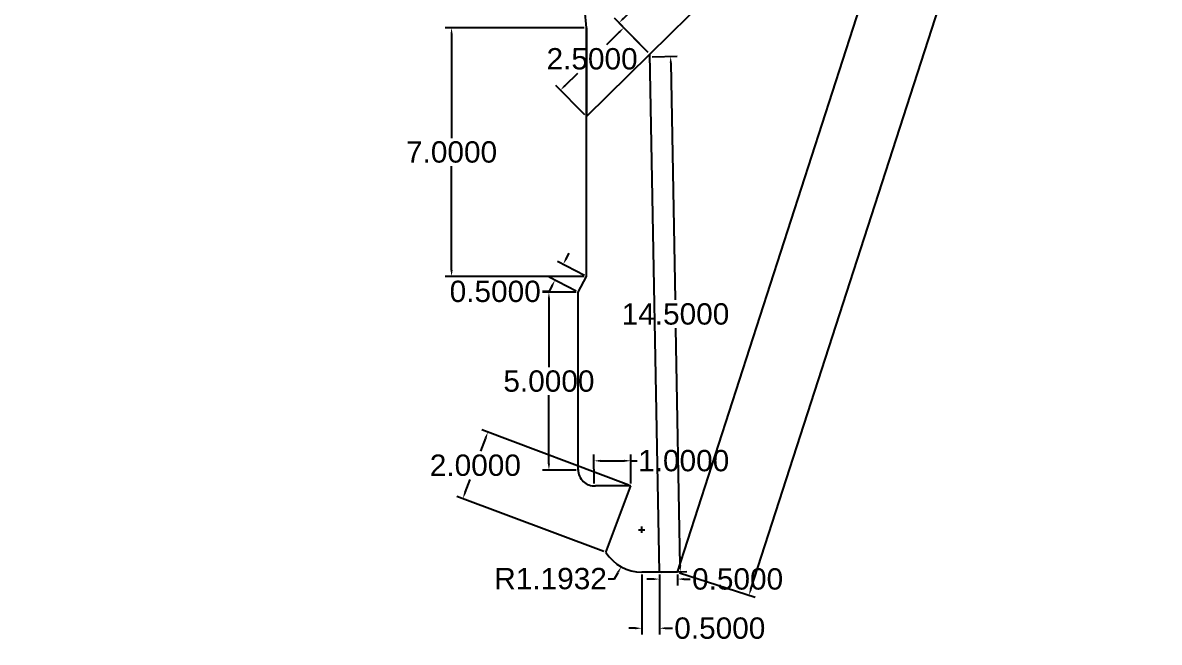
# Model space of a CAD drawing. Header units: inches. Extents: x 16 to 103, y 7.7 to 59.9.
# Drawn here: x 18.27 to 50.25, y 7.81 to 25.24 of the extents above; entities that cross this region are included whole.
import ezdxf

# ---------------------------------------------------------------- set-up
doc = ezdxf.new("R2010")
doc.units = ezdxf.units.IN
doc.header["$MEASUREMENT"] = 0
doc.layers.add('Measurementss', color=254, linetype='Continuous')
doc.layers.add('Trigger mechanism housing', color=214, linetype='Continuous')
doc.styles.get("Standard").update_dxf_attribs({"font": 'arial.ttf'})
doc.dimstyles.get("Standard").update_dxf_attribs({"dimtxt": 0.6, "dimasz": 0.18, "dimexe": 0.18, "dimexo": 0.0625, "dimgap": 0.09, "dimtad": 0, "dimtih": 1, "dimtoh": 1, "dimdec": 4, "dimzin": 0, "dimdsep": 46, "dimtxsty": 'Standard', "dimcen": 0.09, "dimadec": 0, "dimazin": 0, "dimtfac": 1, "dimtdec": 4, "dimtofl": 0, "dimtmove": 0, "dimatfit": 3, "dimfxl": 1, "dimtolj": 1, "dimtzin": 0, "dimarcsym": 0})

# ---------------------------------------------------------------- blocks, each defined once
blk = doc.blocks.new('*D34')
at = {"layer": 'Defpoints', "color": 0, "transparency": 16777216}
for p in [(48.064, 44.992), (50.078, 44.341), (36.69, 9.784)]:
    blk.add_point(p, dxfattribs=at)
at = {"layer": 'Measurementss', "color": 0, "lineweight": -2, "transparency": 16777216}
for p, q in [((48.124, 44.973), (50.249, 44.286)), ((50.022, 44.17), (44.518, 27.134)), ((38.758, 9.305), (44.262, 26.341)), ((36.749, 9.765), (38.874, 9.078))]:
    blk.add_line(p, q, dxfattribs=at)
at = {"layer": 'Measurementss', "color": 0, "transparency": 16777216}
for points in [[(49.994, 44.179), (50.051, 44.161), (50.078, 44.341)], [(38.73, 9.314), (38.787, 9.295), (38.703, 9.133)]]:
    blk.add_solid(points, dxfattribs=at)
at = {"layer": 'Measurementss', "color": 0, "transparency": 16777216, "insert": (44.39, 26.737), "char_height": 0.6, "attachment_point": 5}
blk.add_mtext('\\A1;37.0000', dxfattribs=at)
blk = doc.blocks.new('*D61')
at = {"layer": 'Defpoints', "color": 0, "transparency": 16777216}
for p in [(31.212, 33.032), (18.269, 23.765)]:
    blk.add_point(p, dxfattribs=at)
at = {"layer": 'Measurementss', "color": 0, "lineweight": -2, "transparency": 16777216}
for p, q in [((28.168, 30.852), (31.066, 32.927)), ((27.988, 30.852), (28.168, 30.852))]:
    blk.add_line(p, q, dxfattribs=at)
at = {"layer": 'Measurementss', "color": 0, "transparency": 16777216}
blk.add_solid([(31.049, 32.951), (31.084, 32.903), (31.212, 33.032)], dxfattribs=at)
at = {"layer": 'Measurementss', "color": 0, "transparency": 16777216, "insert": (26.133, 30.852), "char_height": 0.6, "attachment_point": 5}
blk.add_mtext('\\A1;R15.9184', dxfattribs=at)
blk = doc.blocks.new('*D64')
at = {"layer": 'Defpoints', "color": 0, "transparency": 16777216}
for p in [(34.132, 25.099), (30.336, 18.099), (34.132, 18.099)]:
    blk.add_point(p, dxfattribs=at)
at = {"layer": 'Measurementss', "color": 0, "lineweight": -2, "transparency": 16777216}
for p, q in [((34.069, 25.099), (30.156, 25.099)), ((30.336, 24.919), (30.336, 21.995)), ((30.336, 18.279), (30.336, 21.202)), ((34.069, 18.099), (30.156, 18.099))]:
    blk.add_line(p, q, dxfattribs=at)
at = {"layer": 'Measurementss', "color": 0, "transparency": 16777216}
for points in [[(30.306, 24.919), (30.366, 24.919), (30.336, 25.099)], [(30.306, 18.279), (30.366, 18.279), (30.336, 18.099)]]:
    blk.add_solid(points, dxfattribs=at)
at = {"layer": 'Measurementss', "color": 0, "transparency": 16777216, "insert": (30.336, 21.599), "char_height": 0.6, "attachment_point": 5}
blk.add_mtext('\\A1;7.0000', dxfattribs=at)
blk = doc.blocks.new('*D65')
at = {"layer": 'Defpoints', "color": 0, "transparency": 16777216}
for p in [(33.245, 17.998), (34.132, 18.099), (33.9, 17.655)]:
    blk.add_point(p, dxfattribs=at)
at = {"layer": 'Measurementss', "color": 0, "lineweight": -2, "transparency": 16777216}
for p, q in [((33.559, 18.6), (33.642, 18.76)), ((34.076, 18.128), (33.316, 18.524)), ((33.845, 17.684), (33.085, 18.081)), ((33.078, 17.678), (32.898, 17.678)), ((33.161, 17.838), (33.078, 17.678))]:
    blk.add_line(p, q, dxfattribs=at)
at = {"layer": 'Measurementss', "color": 0, "transparency": 16777216}
for points in [[(33.532, 18.614), (33.586, 18.587), (33.476, 18.441)], [(33.135, 17.852), (33.188, 17.824), (33.245, 17.998)]]:
    blk.add_solid(points, dxfattribs=at)
at = {"layer": 'Measurementss', "color": 0, "transparency": 16777216, "insert": (31.564, 17.678), "char_height": 0.6, "attachment_point": 5}
blk.add_mtext('\\A1;0.5000', dxfattribs=at)
blk = doc.blocks.new('*D66')
at = {"layer": 'Defpoints', "color": 0, "transparency": 16777216}
for p in [(33.9, 17.655), (33.075, 12.655), (33.9, 12.655)]:
    blk.add_point(p, dxfattribs=at)
at = {"layer": 'Measurementss', "color": 0, "lineweight": -2, "transparency": 16777216}
for p, q in [((33.838, 17.655), (32.895, 17.655)), ((33.075, 17.475), (33.075, 15.552)), ((33.075, 12.835), (33.075, 14.759)), ((33.838, 12.655), (32.895, 12.655))]:
    blk.add_line(p, q, dxfattribs=at)
at = {"layer": 'Measurementss', "color": 0, "transparency": 16777216}
for points in [[(33.045, 17.475), (33.105, 17.475), (33.075, 17.655)], [(33.045, 12.835), (33.105, 12.835), (33.075, 12.655)]]:
    blk.add_solid(points, dxfattribs=at)
at = {"layer": 'Measurementss', "color": 0, "transparency": 16777216, "insert": (33.075, 15.155), "char_height": 0.6, "attachment_point": 5}
blk.add_mtext('\\A1;5.0000', dxfattribs=at)
blk = doc.blocks.new('*D67')
at = {"layer": 'Defpoints', "color": 0, "transparency": 16777216}
for p in [(35.381, 12.917), (34.345, 12.211), (35.382, 12.213)]:
    blk.add_point(p, dxfattribs=at)
at = {"layer": 'Measurementss', "color": 0, "lineweight": -2, "transparency": 16777216}
for p, q in [((34.344, 12.274), (34.343, 13.095)), ((34.523, 12.915), (35.201, 12.916)), ((35.382, 12.275), (35.381, 13.097)), ((35.381, 12.917), (35.561, 12.917))]:
    blk.add_line(p, q, dxfattribs=at)
at = {"layer": 'Measurementss', "color": 0, "transparency": 16777216}
for points in [[(34.523, 12.945), (34.524, 12.885), (34.343, 12.915)], [(35.201, 12.946), (35.201, 12.886), (35.381, 12.917)]]:
    blk.add_solid(points, dxfattribs=at)
at = {"layer": 'Measurementss', "color": 0, "transparency": 16777216, "insert": (36.867, 12.917), "char_height": 0.6, "attachment_point": 5}
blk.add_mtext('\\A1;1.0000', dxfattribs=at)
blk = doc.blocks.new('*D68')
at = {"layer": 'Defpoints', "color": 0, "transparency": 16777216}
for p in [(35.382, 12.213), (30.654, 11.852), (34.679, 10.341)]:
    blk.add_point(p, dxfattribs=at)
at = {"layer": 'Measurementss', "color": 0, "lineweight": -2, "transparency": 16777216}
for p, q in [((35.323, 12.235), (31.188, 13.788)), ((31.293, 13.556), (31.154, 13.185)), ((30.717, 12.021), (30.856, 12.392)), ((34.62, 10.363), (30.485, 11.915))]:
    blk.add_line(p, q, dxfattribs=at)
at = {"layer": 'Measurementss', "color": 0, "transparency": 16777216}
for points in [[(31.265, 13.566), (31.321, 13.545), (31.357, 13.724)], [(30.689, 12.031), (30.745, 12.01), (30.654, 11.852)]]:
    blk.add_solid(points, dxfattribs=at)
at = {"layer": 'Measurementss', "color": 0, "transparency": 16777216, "insert": (31.005, 12.788), "char_height": 0.6, "attachment_point": 5}
blk.add_mtext('\\A1;2.0000', dxfattribs=at)
blk = doc.blocks.new('*D69')
at = {"layer": 'Defpoints', "color": 0, "transparency": 16777216}
for p in [(35.688, 10.977), (35.108, 9.935)]:
    blk.add_point(p, dxfattribs=at)
at = {"layer": 'Measurementss', "color": 0, "lineweight": -2, "transparency": 16777216}
for p, q in [((35.598, 10.977), (35.778, 10.977)), ((35.688, 10.887), (35.688, 11.067)), ((34.741, 9.599), (34.921, 9.599)), ((34.921, 9.599), (35.02, 9.777))]:
    blk.add_line(p, q, dxfattribs=at)
at = {"layer": 'Measurementss', "color": 0, "transparency": 16777216}
blk.add_solid([(34.994, 9.792), (35.046, 9.763), (35.108, 9.935)], dxfattribs=at)
at = {"layer": 'Measurementss', "color": 0, "transparency": 16777216, "insert": (33.121, 9.599), "char_height": 0.6, "attachment_point": 5}
blk.add_mtext('\\A1;R1.1932', dxfattribs=at)
blk = doc.blocks.new('*D70')
at = {"layer": 'Defpoints', "color": 0, "transparency": 16777216}
for p in [(35.688, 9.784), (36.188, 9.784), (36.188, 8.206)]:
    blk.add_point(p, dxfattribs=at)
at = {"layer": 'Measurementss', "color": 0, "lineweight": -2, "transparency": 16777216}
for p, q in [((35.688, 9.721), (35.688, 8.026)), ((36.188, 9.721), (36.188, 8.026)), ((35.508, 8.206), (35.328, 8.206)), ((36.368, 8.206), (36.548, 8.206))]:
    blk.add_line(p, q, dxfattribs=at)
at = {"layer": 'Measurementss', "color": 0, "transparency": 16777216}
for points in [[(35.508, 8.236), (35.508, 8.176), (35.688, 8.206)], [(36.368, 8.236), (36.368, 8.176), (36.188, 8.206)]]:
    blk.add_solid(points, dxfattribs=at)
at = {"layer": 'Measurementss', "color": 0, "transparency": 16777216, "insert": (37.883, 8.206), "char_height": 0.6, "attachment_point": 5}
blk.add_mtext('\\A1;0.5000', dxfattribs=at)
blk = doc.blocks.new('*D71')
at = {"layer": 'Defpoints', "color": 0, "transparency": 16777216}
for p in [(36.188, 9.784), (36.69, 9.784), (36.69, 9.589)]:
    blk.add_point(p, dxfattribs=at)
at = {"layer": 'Measurementss', "color": 0, "lineweight": -2, "transparency": 16777216}
for p, q in [((36.188, 9.721), (36.188, 9.409)), ((36.69, 9.721), (36.69, 9.409)), ((36.008, 9.589), (35.828, 9.589)), ((36.87, 9.589), (37.05, 9.589))]:
    blk.add_line(p, q, dxfattribs=at)
at = {"layer": 'Measurementss', "color": 0, "transparency": 16777216}
for points in [[(36.008, 9.619), (36.008, 9.559), (36.188, 9.589)], [(36.87, 9.619), (36.87, 9.559), (36.69, 9.589)]]:
    blk.add_solid(points, dxfattribs=at)
at = {"layer": 'Measurementss', "color": 0, "transparency": 16777216, "insert": (38.384, 9.589), "char_height": 0.6, "attachment_point": 5}
blk.add_mtext('\\A1;0.5000', dxfattribs=at)
blk = doc.blocks.new('*D72')
at = {"layer": 'Defpoints', "color": 0, "transparency": 16777216}
for p in [(35.181, 25.096), (35.913, 24.352), (34.132, 22.599)]:
    blk.add_point(p, dxfattribs=at)
at = {"layer": 'Measurementss', "color": 0, "lineweight": -2, "transparency": 16777216}
for p, q in [((35.053, 24.97), (34.693, 24.616)), ((35.87, 24.397), (35.055, 25.225)), ((33.528, 23.469), (33.888, 23.823)), ((34.088, 22.643), (33.273, 23.471))]:
    blk.add_line(p, q, dxfattribs=at)
at = {"layer": 'Measurementss', "color": 0, "transparency": 16777216}
for points in [[(35.032, 24.992), (35.074, 24.949), (35.181, 25.096)], [(33.507, 23.49), (33.549, 23.448), (33.399, 23.343)]]:
    blk.add_solid(points, dxfattribs=at)
at = {"layer": 'Measurementss', "color": 0, "transparency": 16777216, "insert": (34.29, 24.22), "char_height": 0.6, "attachment_point": 5}
blk.add_mtext('\\A1;2.5000', dxfattribs=at)
blk = doc.blocks.new('*D73')
at = {"layer": 'Defpoints', "color": 0, "transparency": 16777216}
for p in [(36.827, 26.989), (37.695, 26.106), (35.913, 24.352)]:
    blk.add_point(p, dxfattribs=at)
at = {"layer": 'Measurementss', "color": 0, "lineweight": -2, "transparency": 16777216}
for p, q in [((37.651, 26.151), (36.7, 27.117)), ((36.698, 26.862), (36.338, 26.508)), ((35.173, 25.361), (35.533, 25.715)), ((35.87, 24.397), (34.919, 25.363))]:
    blk.add_line(p, q, dxfattribs=at)
at = {"layer": 'Measurementss', "color": 0, "transparency": 16777216}
for points in [[(36.677, 26.884), (36.719, 26.841), (36.827, 26.989)], [(35.152, 25.383), (35.194, 25.34), (35.045, 25.235)]]:
    blk.add_solid(points, dxfattribs=at)
at = {"layer": 'Measurementss', "color": 0, "transparency": 16777216, "insert": (35.936, 26.112), "char_height": 0.6, "attachment_point": 5}
blk.add_mtext('\\A1;2.5000', dxfattribs=at)
blk = doc.blocks.new('*D78')
at = {"layer": 'Defpoints', "color": 0, "transparency": 16777216}
for p in [(35.915, 24.281), (36.499, 24.292), (36.188, 9.784)]:
    blk.add_point(p, dxfattribs=at)
at = {"layer": 'Measurementss', "color": 0, "lineweight": -2, "transparency": 16777216}
for p, q in [((35.977, 24.282), (36.679, 24.296)), ((36.503, 24.112), (36.629, 17.44)), ((36.77, 9.975), (36.644, 16.647)), ((36.251, 9.785), (36.953, 9.798))]:
    blk.add_line(p, q, dxfattribs=at)
at = {"layer": 'Measurementss', "color": 0, "transparency": 16777216}
for points in [[(36.533, 24.113), (36.473, 24.112), (36.499, 24.292)], [(36.8, 9.975), (36.74, 9.974), (36.773, 9.795)]]:
    blk.add_solid(points, dxfattribs=at)
at = {"layer": 'Measurementss', "color": 0, "transparency": 16777216, "insert": (36.636, 17.043), "char_height": 0.6, "attachment_point": 5}
blk.add_mtext('\\A1;14.5000', dxfattribs=at)

msp = doc.modelspace()

# ---------------------------------------------------------------- linework, layer by layer
at = {"layer": 'Trigger mechanism housing', "lineweight": -3}
for p, q in [((36.68956, 9.78374), (48.06426, 44.99193)), ((35.91347, 24.35243), (37.69525, 26.10607)), ((34.13168, 18.09879), (34.13168, 25.09879)), ((34.13168, 25.09879), (34.13168, 22.59879)), ((34.13168, 22.59879), (35.91347, 24.35243)), ((36.18828, 9.78374), (35.91347, 24.35243)), ((33.90046, 17.65547), (34.13168, 18.09879)), ((33.90046, 12.65547), (33.90046, 17.65547)), ((35.38195, 12.21296), (34.38195, 12.21296)), ((34.6789, 10.34061), (35.38195, 12.21296)), ((36.68956, 9.78374), (35.68699, 9.78374))]:
    msp.add_line(p, q, dxfattribs=at)
for centre, radius, start, end in [((18.26925, 23.76529), 15.91839, 4.80539, 61.86073), ((34.34454, 12.65547), 0.44409, 178.444972, 274.831799), ((35.68828, 10.97698), 1.19324, 212.230035, 270.061824)]:
    msp.add_arc(centre, radius, start, end, dxfattribs=at)

# ---------------------------------------------------------------- dimensions: what is measured, and where the dimension line sits
at = {"layer": 'Measurementss'}
for p1, p2, distance, picture, middle in [((36.68956, 9.78374), (48.06426, 44.99193), -2.11584, '*D34', (44.39029, 26.73738)), ((35.91347, 24.35243), (37.69525, 26.10607), 1.23836, '*D73', (35.93571, 26.11184)), ((34.13168, 22.59879), (35.91347, 24.35243), 1.04387, '*D72', (34.29035, 24.21959)), ((36.18828, 9.78374), (35.91481, 24.28117), -0.58475, '*D78', (36.63619, 17.04348)), ((34.13168, 18.09879), (33.90046, 17.65547), -0.73977, '*D65', (31.56365, 17.67839)), ((35.38195, 12.21296), (34.6789, 10.34061), -4.29972, '*D68', (31.00512, 12.78825)), ((35.68828, 9.78374), (36.18828, 9.78374), -1.57819, '*D70', (37.88268, 8.20556))]:
    dim = msp.add_aligned_dim(p1=p1, p2=p2, distance=distance, dimstyle='Standard', dxfattribs=at)
    dim.commit()
    dim.dimension.update_dxf_attribs({"geometry": picture, "text_midpoint": middle})
for center, mpoint, picture, middle in [((18.26925, 23.76529), (31.21248, 33.03177), '*D61', (26.13328, 30.85189)), ((35.68828, 10.97698), (35.10758, 9.93457), '*D69', (33.12129, 9.59919))]:
    dim = msp.add_radius_dim(center=center, mpoint=mpoint, dimstyle='Standard', dxfattribs=at)
    dim.commit()
    dim.dimension.update_dxf_attribs({"geometry": picture, "text_midpoint": middle, "dimtype": 164})
for base, p1, p2, picture, middle in [((30.33571, 18.09879), (34.13168, 25.09879), (34.13168, 18.09879), '*D64', (30.33571, 21.59879)), ((33.07506, 12.65547), (33.90046, 17.65547), (33.90046, 12.65547), '*D66', (33.07506, 15.15547))]:
    dim = msp.add_linear_dim(base=base, p1=p1, p2=p2, angle=90, dimstyle='Standard', dxfattribs=at)
    dim.commit()
    dim.dimension.update_dxf_attribs({"geometry": picture, "text_midpoint": middle})
dim = msp.add_aligned_dim(p1=(34.34454, 12.21138), p2=(35.38195, 12.21296), distance=0.70354, text='1.0000', dimstyle='Standard', dxfattribs=at)
dim.commit()
dim.dimension.update_dxf_attribs({"geometry": '*D67', "text_midpoint": (36.86705, 12.91678)})
dim = msp.add_linear_dim(base=(36.68956, 9.58909), p1=(36.18828, 9.78374), p2=(36.68956, 9.78374), text='0.5000', dimstyle='Standard', dxfattribs=at)
dim.commit()
dim.dimension.update_dxf_attribs({"geometry": '*D71', "text_midpoint": (38.38397, 9.58909)})

doc.saveas('drawing.dxf')
